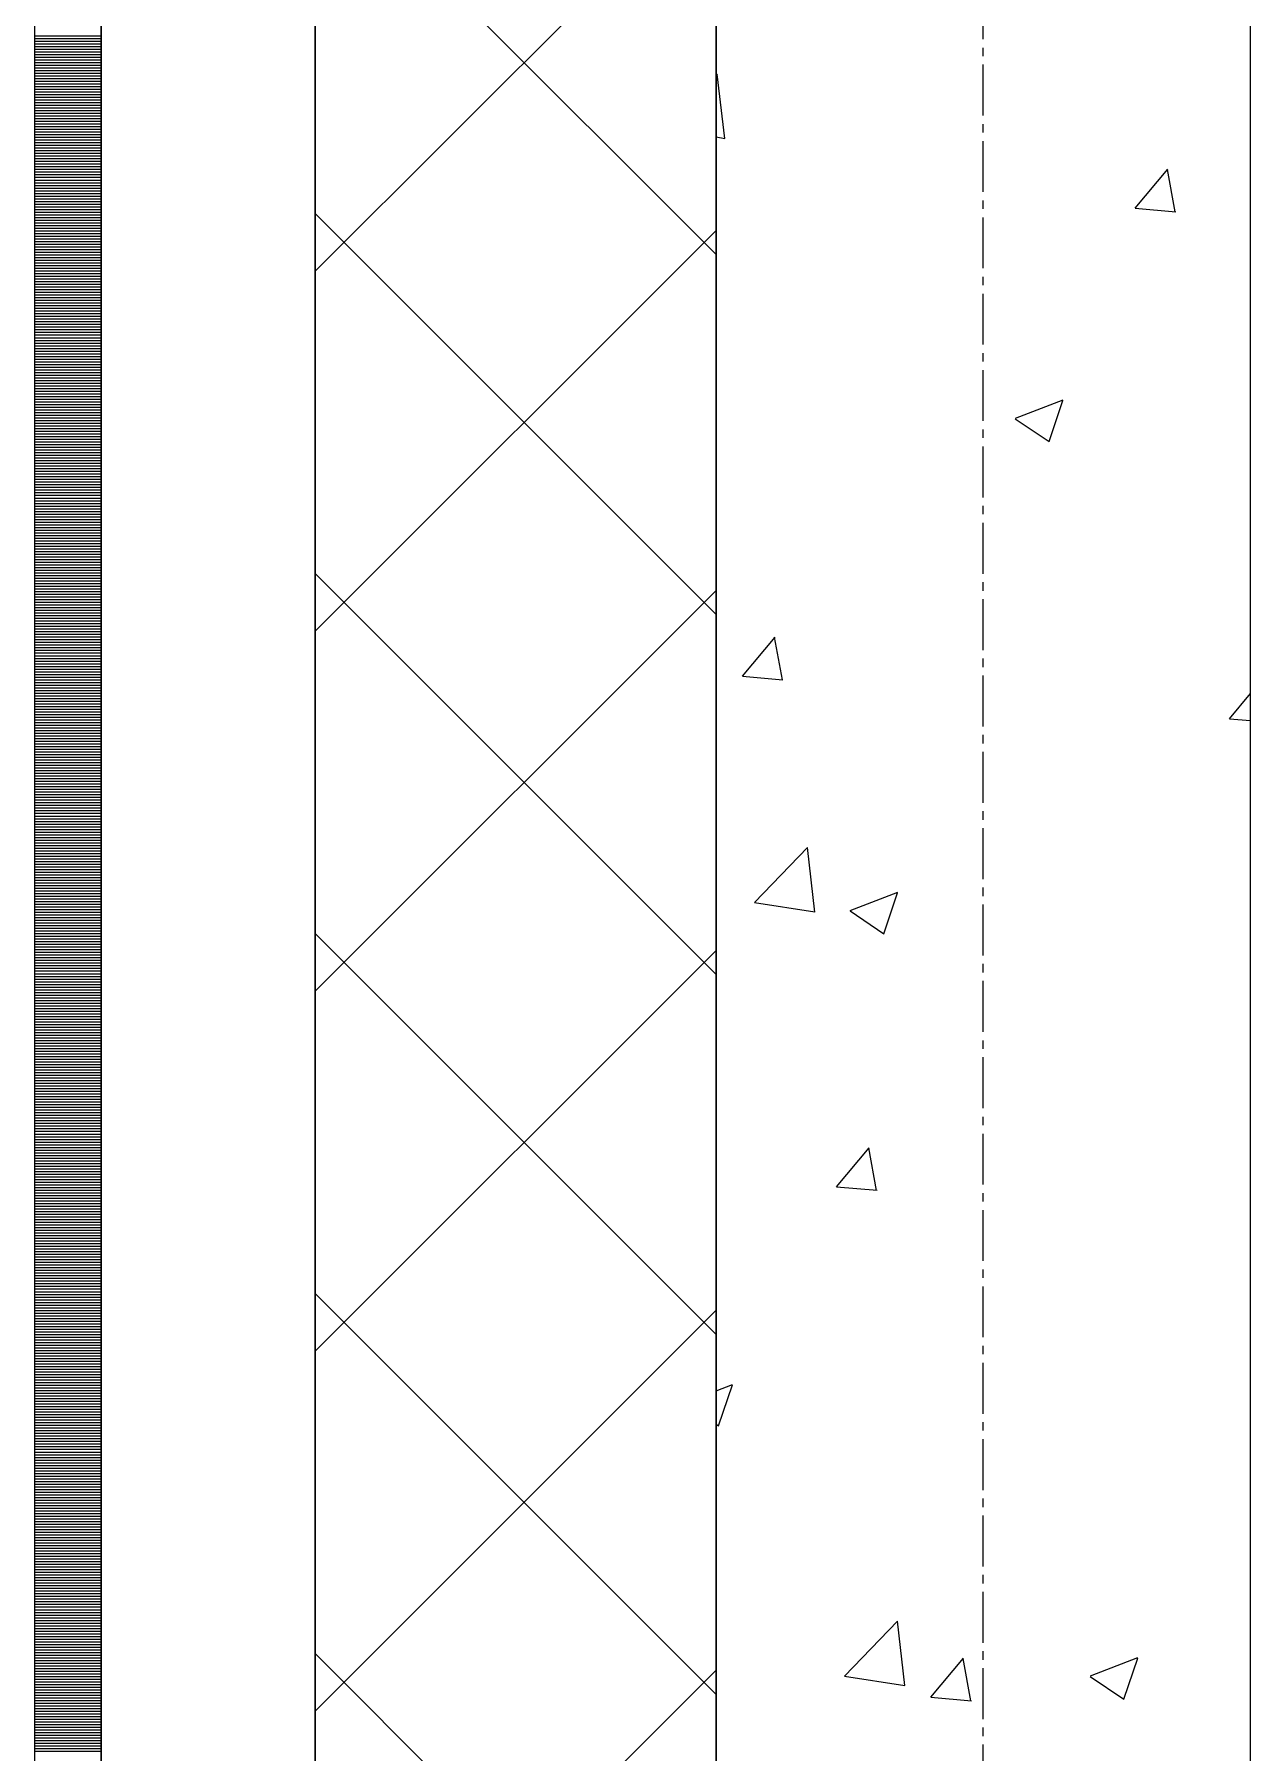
# Model space of a CAD drawing. Header units: millimetres. Extents: x -231292 to 573618, y -153144 to 564035.
# Drawn here: x 8548 to 9003, y 210288 to 210931 of the extents above; entities that cross this region are included whole.
import ezdxf

# ---------------------------------------------------------------- set-up
doc = ezdxf.new("R2010")
doc.units = ezdxf.units.MM
doc.linetypes.add('CENTER2', pattern=[28.575, 19.05, -3.175, 3.175, -3.175])
doc.layers.get('0').update_dxf_attribs({"color": 250})
for name, color, linetype, lineweight in [('АР_Стены ПЕНОблок', 250, 'Continuous', 20), ('АР_Тонкая', 250, 'Continuous', 5), ('АР_Утеплитель', 250, 'Continuous', 0), ('АР_Штриховка', 250, 'Continuous', 0), ('РД_Оси_100', 250, 'Continuous', 0)]:
    doc.layers.add(name, color=color, linetype=linetype, lineweight=lineweight)

# ---------------------------------------------------------------- blocks, each defined once
blk = doc.blocks.new('оси_рен')
at = {"layer": 'РД_Оси_100', "color": 251, "linetype": 'CENTER2', "true_color": 0x636466}
blk.add_line((1195652.916, 135558.25), (1195652.916, 223268.25), dxfattribs=at)

msp = doc.modelspace()

# ---------------------------------------------------------------- linework, layer by layer
at = {"layer": 'АР_Стены ПЕНОблок', "color": 18, "linetype": 'Continuous', "lineweight": 25, "true_color": 0x000000}
for p, q in [((8803.243, 263866.253), (8803.243, 187666.253)), ((9003.243, 187666.253), (9003.243, 263866.253))]:
    msp.add_line(p, q, dxfattribs=at)
at = {"layer": 'АР_Тонкая', "color": 18, "linetype": 'Continuous', "lineweight": 25, "true_color": 0x000000}
for p, q in [((8548.243, 263866.253), (8548.243, 187666.253)), ((8573.243, 263866.253), (8573.243, 187666.253)), ((8573.243, 187666.253), (8573.243, 263866.253)), ((8653.243, 187666.253), (8653.243, 263866.253))]:
    msp.add_line(p, q, dxfattribs=at)
at = {"layer": 'АР_Утеплитель', "color": 18, "linetype": 'Continuous', "lineweight": 25, "true_color": 0x000000}
for p, q in [((8653.243, 263866.253), (8653.243, 187666.253)), ((8803.243, 187666.253), (8803.243, 263866.253))]:
    msp.add_line(p, q, dxfattribs=at)
at = {"layer": 'АР_Штриховка', "color": 18, "linetype": 'Continuous', "lineweight": 25, "true_color": 0x000000}
for p, q in [((8803.243, 210848.125), (8653.243, 210998.125)), ((8653.243, 210841.838), (8803.243, 210991.838)), ((8548.243, 210930.002), (8573.243, 210930.002)), ((8548.243, 210929.002), (8573.243, 210929.002)), ((8548.243, 210928.002), (8573.243, 210928.002)), ((8548.243, 210927.002), (8573.243, 210927.002)), ((8548.243, 210926.002), (8573.243, 210926.002)), ((8548.243, 210925.002), (8573.243, 210925.002)), ((8548.243, 210924.002), (8573.243, 210924.002)), ((8548.243, 210923.002), (8573.243, 210923.002)), ((8548.243, 210922.002), (8573.243, 210922.002)), ((8548.243, 210921.002), (8573.243, 210921.002)), ((8548.243, 210920.002), (8573.243, 210920.002)), ((8548.243, 210919.002), (8573.243, 210919.002)), ((8548.243, 210918.002), (8573.243, 210918.002)), ((8548.243, 210917.002), (8573.243, 210917.002)), ((8548.243, 210916.002), (8573.243, 210916.002)), ((8548.243, 210915.002), (8573.243, 210915.002)), ((8548.243, 210914.002), (8573.243, 210914.002)), ((8548.243, 210913.002), (8573.243, 210913.002)), ((8548.243, 210912.002), (8573.243, 210912.002)), ((8548.243, 210911.002), (8573.243, 210911.002)), ((8803.243, 210915.117), (8803.77, 210915.667)), ((8806.544, 210891.541), (8803.738, 210915.663)), ((8548.243, 210910.002), (8573.243, 210910.002)), ((8548.243, 210909.002), (8573.243, 210909.002)), ((8548.243, 210908.002), (8573.243, 210908.002)), ((8548.243, 210907.002), (8573.243, 210907.002)), ((8548.243, 210906.002), (8573.243, 210906.002)), ((8548.243, 210905.002), (8573.243, 210905.002)), ((8548.243, 210904.002), (8573.243, 210904.002)), ((8548.243, 210903.002), (8573.243, 210903.002)), ((8548.243, 210902.002), (8573.243, 210902.002)), ((8548.243, 210901.002), (8573.243, 210901.002)), ((8548.243, 210900.002), (8573.243, 210900.002)), ((8548.243, 210899.002), (8573.243, 210899.002)), ((8548.243, 210898.002), (8573.243, 210898.002)), ((8548.243, 210897.002), (8573.243, 210897.002)), ((8548.243, 210896.002), (8573.243, 210896.002)), ((8548.243, 210895.002), (8573.243, 210895.002)), ((8548.243, 210894.002), (8573.243, 210894.002)), ((8548.243, 210893.002), (8573.243, 210893.002)), ((8548.243, 210892.002), (8573.243, 210892.002)), ((8803.243, 210892.108), (8806.552, 210891.595)), ((8548.243, 210891.002), (8573.243, 210891.002)), ((8548.243, 210890.002), (8573.243, 210890.002)), ((8548.243, 210889.002), (8573.243, 210889.002)), ((8548.243, 210888.002), (8573.243, 210888.002)), ((8548.243, 210887.002), (8573.243, 210887.002)), ((8548.243, 210886.002), (8573.243, 210886.002)), ((8548.243, 210885.002), (8573.243, 210885.002)), ((8548.243, 210884.002), (8573.243, 210884.002)), ((8548.243, 210883.002), (8573.243, 210883.002)), ((8548.243, 210882.002), (8573.243, 210882.002)), ((8548.243, 210881.002), (8573.243, 210881.002)), ((8548.243, 210880.002), (8573.243, 210880.002)), ((8548.243, 210879.002), (8573.243, 210879.002)), ((8960.052, 210865.442), (8972.297, 210880.035)), ((8975.036, 210864.067), (8972.099, 210879.988)), ((8548.243, 210878.002), (8573.243, 210878.002)), ((8548.243, 210877.002), (8573.243, 210877.002)), ((8548.243, 210876.002), (8573.243, 210876.002)), ((8548.243, 210875.002), (8573.243, 210875.002)), ((8548.243, 210874.002), (8573.243, 210874.002)), ((8548.243, 210873.002), (8573.243, 210873.002)), ((8548.243, 210872.002), (8573.243, 210872.002)), ((8548.243, 210871.002), (8573.243, 210871.002)), ((8548.243, 210870.002), (8573.243, 210870.002)), ((8548.243, 210869.002), (8573.243, 210869.002)), ((8548.243, 210868.002), (8573.243, 210868.002)), ((8548.243, 210867.002), (8573.243, 210867.002)), ((8548.243, 210866.002), (8573.243, 210866.002)), ((8960.051, 210865.432), (8975.233, 210864.104)), ((8548.243, 210865.002), (8573.243, 210865.002)), ((8548.243, 210864.002), (8573.243, 210864.002)), ((8548.243, 210863.002), (8573.243, 210863.002)), ((8548.243, 210862.002), (8573.243, 210862.002)), ((8548.243, 210861.002), (8573.243, 210861.002)), ((8548.243, 210860.002), (8573.243, 210860.002)), ((8548.243, 210859.002), (8573.243, 210859.002)), ((8803.243, 210713.421), (8653.243, 210863.421)), ((8548.243, 210858.002), (8573.243, 210858.002)), ((8548.243, 210857.002), (8573.243, 210857.002)), ((8548.243, 210856.002), (8573.243, 210856.002)), ((8548.243, 210855.002), (8573.243, 210855.002)), ((8548.243, 210854.002), (8573.243, 210854.002)), ((8548.243, 210853.002), (8573.243, 210853.002)), ((8653.243, 210707.135), (8803.243, 210857.135)), ((8548.243, 210852.002), (8573.243, 210852.002)), ((8548.243, 210851.002), (8573.243, 210851.002)), ((8548.243, 210850.002), (8573.243, 210850.002)), ((8548.243, 210849.002), (8573.243, 210849.002)), ((8548.243, 210848.002), (8573.243, 210848.002)), ((8548.243, 210847.002), (8573.243, 210847.002)), ((8548.243, 210846.002), (8573.243, 210846.002)), ((8548.243, 210845.002), (8573.243, 210845.002)), ((8548.243, 210844.002), (8573.243, 210844.002)), ((8548.243, 210843.002), (8573.243, 210843.002)), ((8548.243, 210842.002), (8573.243, 210842.002)), ((8548.243, 210841.002), (8573.243, 210841.002)), ((8548.243, 210840.002), (8573.243, 210840.002)), ((8548.243, 210839.002), (8573.243, 210839.002)), ((8548.243, 210838.002), (8573.243, 210838.002)), ((8548.243, 210837.002), (8573.243, 210837.002)), ((8548.243, 210836.002), (8573.243, 210836.002)), ((8548.243, 210835.002), (8573.243, 210835.002)), ((8548.243, 210834.002), (8573.243, 210834.002)), ((8548.243, 210833.002), (8573.243, 210833.002)), ((8548.243, 210832.002), (8573.243, 210832.002)), ((8548.243, 210831.002), (8573.243, 210831.002)), ((8548.243, 210830.002), (8573.243, 210830.002)), ((8548.243, 210829.002), (8573.243, 210829.002)), ((8548.243, 210828.002), (8573.243, 210828.002)), ((8548.243, 210827.002), (8573.243, 210827.002)), ((8548.243, 210826.002), (8573.243, 210826.002)), ((8548.243, 210825.002), (8573.243, 210825.002)), ((8548.243, 210824.002), (8573.243, 210824.002)), ((8548.243, 210823.002), (8573.243, 210823.002)), ((8548.243, 210822.002), (8573.243, 210822.002)), ((8548.243, 210821.002), (8573.243, 210821.002)), ((8548.243, 210820.002), (8573.243, 210820.002)), ((8548.243, 210819.002), (8573.243, 210819.002)), ((8548.243, 210818.002), (8573.243, 210818.002)), ((8548.243, 210817.002), (8573.243, 210817.002)), ((8548.243, 210816.002), (8573.243, 210816.002)), ((8548.243, 210815.002), (8573.243, 210815.002)), ((8548.243, 210814.002), (8573.243, 210814.002)), ((8548.243, 210813.002), (8573.243, 210813.002)), ((8548.243, 210812.002), (8573.243, 210812.002)), ((8548.243, 210811.002), (8573.243, 210811.002)), ((8548.243, 210810.002), (8573.243, 210810.002)), ((8548.243, 210809.002), (8573.243, 210809.002)), ((8548.243, 210808.002), (8573.243, 210808.002)), ((8548.243, 210807.002), (8573.243, 210807.002)), ((8548.243, 210806.002), (8573.243, 210806.002)), ((8548.243, 210805.002), (8573.243, 210805.002)), ((8548.243, 210804.002), (8573.243, 210804.002)), ((8548.243, 210803.002), (8573.243, 210803.002)), ((8548.243, 210802.002), (8573.243, 210802.002)), ((8548.243, 210801.002), (8573.243, 210801.002)), ((8548.243, 210800.002), (8573.243, 210800.002)), ((8548.243, 210799.002), (8573.243, 210799.002)), ((8548.243, 210798.002), (8573.243, 210798.002)), ((8548.243, 210797.002), (8573.243, 210797.002)), ((8548.243, 210796.002), (8573.243, 210796.002)), ((8548.243, 210795.002), (8573.243, 210795.002)), ((8548.243, 210794.002), (8573.243, 210794.002)), ((8548.243, 210793.002), (8573.243, 210793.002)), ((8548.243, 210792.002), (8573.243, 210792.002)), ((8548.243, 210791.002), (8573.243, 210791.002)), ((8548.243, 210790.002), (8573.243, 210790.002)), ((8548.243, 210789.002), (8573.243, 210789.002)), ((8915.273, 210786.864), (8933.058, 210793.691)), ((8927.828, 210778.148), (8932.978, 210793.498)), ((8548.243, 210788.002), (8573.243, 210788.002)), ((8548.243, 210787.002), (8573.243, 210787.002)), ((8548.243, 210786.002), (8573.243, 210786.002)), ((8548.243, 210785.002), (8573.243, 210785.002)), ((8548.243, 210784.002), (8573.243, 210784.002)), ((8548.243, 210783.002), (8573.243, 210783.002)), ((8548.243, 210782.002), (8573.243, 210782.002)), ((8915.186, 210786.672), (8927.821, 210778.15)), ((8548.243, 210781.002), (8573.243, 210781.002)), ((8548.243, 210780.002), (8573.243, 210780.002)), ((8548.243, 210779.002), (8573.243, 210779.002)), ((8548.243, 210778.002), (8573.243, 210778.002)), ((8548.243, 210777.002), (8573.243, 210777.002)), ((8548.243, 210776.002), (8573.243, 210776.002)), ((8548.243, 210775.002), (8573.243, 210775.002)), ((8548.243, 210774.002), (8573.243, 210774.002)), ((8548.243, 210773.002), (8573.243, 210773.002)), ((8548.243, 210772.002), (8573.243, 210772.002)), ((8548.243, 210771.002), (8573.243, 210771.002)), ((8548.243, 210770.002), (8573.243, 210770.002)), ((8548.243, 210769.002), (8573.243, 210769.002)), ((8548.243, 210768.002), (8573.243, 210768.002)), ((8548.243, 210767.002), (8573.243, 210767.002)), ((8548.243, 210766.002), (8573.243, 210766.002)), ((8548.243, 210765.002), (8573.243, 210765.002)), ((8548.243, 210764.002), (8573.243, 210764.002)), ((8548.243, 210763.002), (8573.243, 210763.002)), ((8548.243, 210762.002), (8573.243, 210762.002)), ((8548.243, 210761.002), (8573.243, 210761.002)), ((8548.243, 210760.002), (8573.243, 210760.002)), ((8548.243, 210759.002), (8573.243, 210759.002)), ((8548.243, 210758.002), (8573.243, 210758.002)), ((8548.243, 210757.002), (8573.243, 210757.002)), ((8548.243, 210756.002), (8573.243, 210756.002)), ((8548.243, 210755.002), (8573.243, 210755.002)), ((8548.243, 210754.002), (8573.243, 210754.002)), ((8548.243, 210753.002), (8573.243, 210753.002)), ((8548.243, 210752.002), (8573.243, 210752.002)), ((8548.243, 210751.002), (8573.243, 210751.002)), ((8548.243, 210750.002), (8573.243, 210750.002)), ((8548.243, 210749.002), (8573.243, 210749.002)), ((8548.243, 210748.002), (8573.243, 210748.002)), ((8548.243, 210747.002), (8573.243, 210747.002)), ((8548.243, 210746.002), (8573.243, 210746.002)), ((8548.243, 210745.002), (8573.243, 210745.002)), ((8548.243, 210744.002), (8573.243, 210744.002)), ((8548.243, 210743.002), (8573.243, 210743.002)), ((8548.243, 210742.002), (8573.243, 210742.002)), ((8548.243, 210741.002), (8573.243, 210741.002)), ((8548.243, 210740.002), (8573.243, 210740.002)), ((8548.243, 210739.002), (8573.243, 210739.002)), ((8548.243, 210738.002), (8573.243, 210738.002)), ((8548.243, 210737.002), (8573.243, 210737.002)), ((8548.243, 210736.002), (8573.243, 210736.002)), ((8548.243, 210735.002), (8573.243, 210735.002)), ((8548.243, 210734.002), (8573.243, 210734.002)), ((8548.243, 210733.002), (8573.243, 210733.002)), ((8548.243, 210732.002), (8573.243, 210732.002)), ((8548.243, 210731.002), (8573.243, 210731.002)), ((8548.243, 210730.002), (8573.243, 210730.002)), ((8548.243, 210729.002), (8573.243, 210729.002)), ((8548.243, 210728.002), (8573.243, 210728.002)), ((8548.243, 210727.002), (8573.243, 210727.002)), ((8548.243, 210726.002), (8573.243, 210726.002)), ((8548.243, 210725.002), (8573.243, 210725.002)), ((8548.243, 210724.002), (8573.243, 210724.002)), ((8803.243, 210578.718), (8653.243, 210728.718)), ((8548.243, 210723.002), (8573.243, 210723.002)), ((8548.243, 210722.002), (8573.243, 210722.002)), ((8548.243, 210721.002), (8573.243, 210721.002)), ((8548.243, 210720.002), (8573.243, 210720.002)), ((8548.243, 210719.002), (8573.243, 210719.002)), ((8548.243, 210718.002), (8573.243, 210718.002)), ((8653.243, 210572.431), (8803.243, 210722.431)), ((8548.243, 210717.002), (8573.243, 210717.002)), ((8548.243, 210716.002), (8573.243, 210716.002)), ((8548.243, 210715.002), (8573.243, 210715.002)), ((8548.243, 210714.002), (8573.243, 210714.002)), ((8548.243, 210713.002), (8573.243, 210713.002)), ((8548.243, 210712.002), (8573.243, 210712.002)), ((8548.243, 210711.002), (8573.243, 210711.002)), ((8548.243, 210710.002), (8573.243, 210710.002)), ((8548.243, 210709.002), (8573.243, 210709.002)), ((8548.243, 210708.002), (8573.243, 210708.002)), ((8548.243, 210707.002), (8573.243, 210707.002)), ((8548.243, 210706.002), (8573.243, 210706.002)), ((8548.243, 210705.002), (8573.243, 210705.002)), ((8813.111, 210690.324), (8825.356, 210704.917)), ((8828.094, 210688.949), (8825.158, 210704.871)), ((8548.243, 210704.002), (8573.243, 210704.002)), ((8548.243, 210703.002), (8573.243, 210703.002)), ((8548.243, 210702.002), (8573.243, 210702.002)), ((8548.243, 210701.002), (8573.243, 210701.002)), ((8548.243, 210700.002), (8573.243, 210700.002)), ((8548.243, 210699.002), (8573.243, 210699.002)), ((8548.243, 210698.002), (8573.243, 210698.002)), ((8548.243, 210697.002), (8573.243, 210697.002)), ((8548.243, 210696.002), (8573.243, 210696.002)), ((8548.243, 210695.002), (8573.243, 210695.002)), ((8548.243, 210694.002), (8573.243, 210694.002)), ((8548.243, 210693.002), (8573.243, 210693.002)), ((8548.243, 210692.002), (8573.243, 210692.002)), ((8548.243, 210691.002), (8573.243, 210691.002)), ((8548.243, 210690.002), (8573.243, 210690.002)), ((8548.243, 210689.002), (8573.243, 210689.002)), ((8548.243, 210688.002), (8573.243, 210688.002)), ((8548.243, 210687.002), (8573.243, 210687.002)), ((8548.243, 210686.002), (8573.243, 210686.002)), ((8813.11, 210690.314), (8828.292, 210688.986)), ((8548.243, 210685.002), (8573.243, 210685.002)), ((8548.243, 210684.002), (8573.243, 210684.002)), ((8548.243, 210683.002), (8573.243, 210683.002)), ((8548.243, 210682.002), (8573.243, 210682.002)), ((8548.243, 210681.002), (8573.243, 210681.002)), ((8548.243, 210680.002), (8573.243, 210680.002)), ((8548.243, 210679.002), (8573.243, 210679.002)), ((8995.296, 210674.385), (9003.243, 210683.856)), ((8548.243, 210678.002), (8573.243, 210678.002)), ((8548.243, 210677.002), (8573.243, 210677.002)), ((8548.243, 210676.002), (8573.243, 210676.002)), ((8548.243, 210675.002), (8573.243, 210675.002)), ((8548.243, 210674.002), (8573.243, 210674.002)), ((8548.243, 210673.002), (8573.243, 210673.002)), ((8995.295, 210674.375), (9003.243, 210673.68)), ((8548.243, 210672.002), (8573.243, 210672.002)), ((8548.243, 210671.002), (8573.243, 210671.002)), ((8548.243, 210670.002), (8573.243, 210670.002)), ((8548.243, 210669.002), (8573.243, 210669.002)), ((8548.243, 210668.002), (8573.243, 210668.002)), ((8548.243, 210667.002), (8573.243, 210667.002)), ((8548.243, 210666.002), (8573.243, 210666.002)), ((8548.243, 210665.002), (8573.243, 210665.002)), ((8548.243, 210664.002), (8573.243, 210664.002)), ((8548.243, 210663.002), (8573.243, 210663.002)), ((8548.243, 210662.002), (8573.243, 210662.002)), ((8548.243, 210661.002), (8573.243, 210661.002)), ((8548.243, 210660.002), (8573.243, 210660.002)), ((8548.243, 210659.002), (8573.243, 210659.002)), ((8548.243, 210658.002), (8573.243, 210658.002)), ((8548.243, 210657.002), (8573.243, 210657.002)), ((8548.243, 210656.002), (8573.243, 210656.002)), ((8548.243, 210655.002), (8573.243, 210655.002)), ((8548.243, 210654.002), (8573.243, 210654.002)), ((8548.243, 210653.002), (8573.243, 210653.002)), ((8548.243, 210652.002), (8573.243, 210652.002)), ((8548.243, 210651.002), (8573.243, 210651.002)), ((8548.243, 210650.002), (8573.243, 210650.002)), ((8548.243, 210649.002), (8573.243, 210649.002)), ((8548.243, 210648.002), (8573.243, 210648.002)), ((8548.243, 210647.002), (8573.243, 210647.002)), ((8548.243, 210646.002), (8573.243, 210646.002)), ((8548.243, 210645.002), (8573.243, 210645.002)), ((8548.243, 210644.002), (8573.243, 210644.002)), ((8548.243, 210643.002), (8573.243, 210643.002)), ((8548.243, 210642.002), (8573.243, 210642.002)), ((8548.243, 210641.002), (8573.243, 210641.002)), ((8548.243, 210640.002), (8573.243, 210640.002)), ((8548.243, 210639.002), (8573.243, 210639.002)), ((8548.243, 210638.002), (8573.243, 210638.002)), ((8548.243, 210637.002), (8573.243, 210637.002)), ((8548.243, 210636.002), (8573.243, 210636.002)), ((8548.243, 210635.002), (8573.243, 210635.002)), ((8548.243, 210634.002), (8573.243, 210634.002)), ((8548.243, 210633.002), (8573.243, 210633.002)), ((8548.243, 210632.002), (8573.243, 210632.002)), ((8548.243, 210631.002), (8573.243, 210631.002)), ((8548.243, 210630.002), (8573.243, 210630.002)), ((8548.243, 210629.002), (8573.243, 210629.002)), ((8548.243, 210628.002), (8573.243, 210628.002)), ((8548.243, 210627.002), (8573.243, 210627.002)), ((8548.243, 210626.002), (8573.243, 210626.002)), ((8548.243, 210625.002), (8573.243, 210625.002)), ((8548.243, 210624.002), (8573.243, 210624.002)), ((8548.243, 210623.002), (8573.243, 210623.002)), ((8548.243, 210622.002), (8573.243, 210622.002)), ((8817.661, 210605.579), (8837.445, 210626.198)), ((8840.219, 210602.072), (8837.412, 210626.194)), ((8548.243, 210621.002), (8573.243, 210621.002)), ((8548.243, 210620.002), (8573.243, 210620.002)), ((8548.243, 210619.002), (8573.243, 210619.002)), ((8548.243, 210618.002), (8573.243, 210618.002)), ((8548.243, 210617.002), (8573.243, 210617.002)), ((8548.243, 210616.002), (8573.243, 210616.002)), ((8548.243, 210615.002), (8573.243, 210615.002)), ((8548.243, 210614.002), (8573.243, 210614.002)), ((8548.243, 210613.002), (8573.243, 210613.002)), ((8548.243, 210612.002), (8573.243, 210612.002)), ((8548.243, 210611.002), (8573.243, 210611.002)), ((8548.243, 210610.002), (8573.243, 210610.002)), ((8548.243, 210609.002), (8573.243, 210609.002)), ((8853.471, 210602.676), (8871.256, 210609.503)), ((8866.026, 210593.961), (8871.176, 210609.31)), ((8548.243, 210608.002), (8573.243, 210608.002)), ((8548.243, 210607.002), (8573.243, 210607.002)), ((8548.243, 210606.002), (8573.243, 210606.002)), ((8548.243, 210605.002), (8573.243, 210605.002)), ((8548.243, 210604.002), (8573.243, 210604.002)), ((8548.243, 210603.002), (8573.243, 210603.002)), ((8548.243, 210602.002), (8573.243, 210602.002)), ((8817.637, 210605.63), (8840.227, 210602.127)), ((8853.384, 210602.484), (8866.019, 210593.962)), ((8548.243, 210601.002), (8573.243, 210601.002)), ((8548.243, 210600.002), (8573.243, 210600.002)), ((8548.243, 210599.002), (8573.243, 210599.002)), ((8548.243, 210598.002), (8573.243, 210598.002)), ((8548.243, 210597.002), (8573.243, 210597.002)), ((8548.243, 210596.002), (8573.243, 210596.002)), ((8548.243, 210595.002), (8573.243, 210595.002)), ((8548.243, 210594.002), (8573.243, 210594.002)), ((8548.243, 210593.002), (8573.243, 210593.002)), ((8548.243, 210592.002), (8573.243, 210592.002)), ((8548.243, 210591.002), (8573.243, 210591.002)), ((8548.243, 210590.002), (8573.243, 210590.002)), ((8548.243, 210589.002), (8573.243, 210589.002)), ((8803.243, 210444.014), (8653.243, 210594.014)), ((8548.243, 210588.002), (8573.243, 210588.002)), ((8548.243, 210587.002), (8573.243, 210587.002)), ((8548.243, 210586.002), (8573.243, 210586.002)), ((8548.243, 210585.002), (8573.243, 210585.002)), ((8548.243, 210584.002), (8573.243, 210584.002)), ((8548.243, 210583.002), (8573.243, 210583.002)), ((8653.243, 210437.727), (8803.243, 210587.727)), ((8548.243, 210582.002), (8573.243, 210582.002)), ((8548.243, 210581.002), (8573.243, 210581.002)), ((8548.243, 210580.002), (8573.243, 210580.002)), ((8548.243, 210579.002), (8573.243, 210579.002)), ((8548.243, 210578.002), (8573.243, 210578.002)), ((8548.243, 210577.002), (8573.243, 210577.002)), ((8548.243, 210576.002), (8573.243, 210576.002)), ((8548.243, 210575.002), (8573.243, 210575.002)), ((8548.243, 210574.002), (8573.243, 210574.002)), ((8548.243, 210573.002), (8573.243, 210573.002)), ((8548.243, 210572.002), (8573.243, 210572.002)), ((8548.243, 210571.002), (8573.243, 210571.002)), ((8548.243, 210570.002), (8573.243, 210570.002)), ((8548.243, 210569.002), (8573.243, 210569.002)), ((8548.243, 210568.002), (8573.243, 210568.002)), ((8548.243, 210567.002), (8573.243, 210567.002)), ((8548.243, 210566.002), (8573.243, 210566.002)), ((8548.243, 210565.002), (8573.243, 210565.002)), ((8548.243, 210564.002), (8573.243, 210564.002)), ((8548.243, 210563.002), (8573.243, 210563.002)), ((8548.243, 210562.002), (8573.243, 210562.002)), ((8548.243, 210561.002), (8573.243, 210561.002)), ((8548.243, 210560.002), (8573.243, 210560.002)), ((8548.243, 210559.002), (8573.243, 210559.002)), ((8548.243, 210558.002), (8573.243, 210558.002)), ((8548.243, 210557.002), (8573.243, 210557.002)), ((8548.243, 210556.002), (8573.243, 210556.002)), ((8548.243, 210555.002), (8573.243, 210555.002)), ((8548.243, 210554.002), (8573.243, 210554.002)), ((8548.243, 210553.002), (8573.243, 210553.002)), ((8548.243, 210552.002), (8573.243, 210552.002)), ((8548.243, 210551.002), (8573.243, 210551.002)), ((8548.243, 210550.002), (8573.243, 210550.002)), ((8548.243, 210549.002), (8573.243, 210549.002)), ((8548.243, 210548.002), (8573.243, 210548.002)), ((8548.243, 210547.002), (8573.243, 210547.002)), ((8548.243, 210546.002), (8573.243, 210546.002)), ((8548.243, 210545.002), (8573.243, 210545.002)), ((8548.243, 210544.002), (8573.243, 210544.002)), ((8548.243, 210543.002), (8573.243, 210543.002)), ((8548.243, 210542.002), (8573.243, 210542.002)), ((8548.243, 210541.002), (8573.243, 210541.002)), ((8548.243, 210540.002), (8573.243, 210540.002)), ((8548.243, 210539.002), (8573.243, 210539.002)), ((8548.243, 210538.002), (8573.243, 210538.002)), ((8548.243, 210537.002), (8573.243, 210537.002)), ((8548.243, 210536.002), (8573.243, 210536.002)), ((8548.243, 210535.002), (8573.243, 210535.002)), ((8548.243, 210534.002), (8573.243, 210534.002)), ((8548.243, 210533.002), (8573.243, 210533.002)), ((8548.243, 210532.002), (8573.243, 210532.002)), ((8548.243, 210531.002), (8573.243, 210531.002)), ((8548.243, 210530.002), (8573.243, 210530.002)), ((8548.243, 210529.002), (8573.243, 210529.002)), ((8548.243, 210528.002), (8573.243, 210528.002)), ((8548.243, 210527.002), (8573.243, 210527.002)), ((8548.243, 210526.002), (8573.243, 210526.002)), ((8548.243, 210525.002), (8573.243, 210525.002)), ((8548.243, 210524.002), (8573.243, 210524.002)), ((8548.243, 210523.002), (8573.243, 210523.002)), ((8548.243, 210522.002), (8573.243, 210522.002)), ((8548.243, 210521.002), (8573.243, 210521.002)), ((8548.243, 210520.002), (8573.243, 210520.002)), ((8548.243, 210519.002), (8573.243, 210519.002)), ((8548.243, 210518.002), (8573.243, 210518.002)), ((8548.243, 210517.002), (8573.243, 210517.002)), ((8548.243, 210516.002), (8573.243, 210516.002)), ((8548.243, 210515.002), (8573.243, 210515.002)), ((8548.243, 210514.002), (8573.243, 210514.002)), ((8548.243, 210513.002), (8573.243, 210513.002)), ((8548.243, 210512.002), (8573.243, 210512.002)), ((8848.354, 210499.267), (8860.599, 210513.86)), ((8863.337, 210497.892), (8860.4, 210513.814)), ((8548.243, 210511.002), (8573.243, 210511.002)), ((8548.243, 210510.002), (8573.243, 210510.002)), ((8548.243, 210509.002), (8573.243, 210509.002)), ((8548.243, 210508.002), (8573.243, 210508.002)), ((8548.243, 210507.002), (8573.243, 210507.002)), ((8548.243, 210506.002), (8573.243, 210506.002)), ((8548.243, 210505.002), (8573.243, 210505.002)), ((8548.243, 210504.002), (8573.243, 210504.002)), ((8548.243, 210503.002), (8573.243, 210503.002)), ((8548.243, 210502.002), (8573.243, 210502.002)), ((8548.243, 210501.002), (8573.243, 210501.002)), ((8548.243, 210500.002), (8573.243, 210500.002)), ((8548.243, 210499.002), (8573.243, 210499.002)), ((8848.354, 210499.257), (8863.536, 210497.929)), ((8548.243, 210498.002), (8573.243, 210498.002)), ((8548.243, 210497.002), (8573.243, 210497.002)), ((8548.243, 210496.002), (8573.243, 210496.002)), ((8548.243, 210495.002), (8573.243, 210495.002)), ((8548.243, 210494.002), (8573.243, 210494.002)), ((8548.243, 210493.002), (8573.243, 210493.002)), ((8548.243, 210492.002), (8573.243, 210492.002)), ((8548.243, 210491.002), (8573.243, 210491.002)), ((8548.243, 210490.002), (8573.243, 210490.002)), ((8548.243, 210489.002), (8573.243, 210489.002)), ((8548.243, 210488.002), (8573.243, 210488.002)), ((8548.243, 210487.002), (8573.243, 210487.002)), ((8548.243, 210486.002), (8573.243, 210486.002)), ((8548.243, 210485.002), (8573.243, 210485.002)), ((8548.243, 210484.002), (8573.243, 210484.002)), ((8548.243, 210483.002), (8573.243, 210483.002)), ((8548.243, 210482.002), (8573.243, 210482.002)), ((8548.243, 210481.002), (8573.243, 210481.002)), ((8548.243, 210480.002), (8573.243, 210480.002)), ((8548.243, 210479.002), (8573.243, 210479.002)), ((8548.243, 210478.002), (8573.243, 210478.002)), ((8548.243, 210477.002), (8573.243, 210477.002)), ((8548.243, 210476.002), (8573.243, 210476.002)), ((8548.243, 210475.002), (8573.243, 210475.002)), ((8548.243, 210474.002), (8573.243, 210474.002)), ((8548.243, 210473.002), (8573.243, 210473.002)), ((8548.243, 210472.002), (8573.243, 210472.002)), ((8548.243, 210471.002), (8573.243, 210471.002)), ((8548.243, 210470.002), (8573.243, 210470.002)), ((8548.243, 210469.002), (8573.243, 210469.002)), ((8548.243, 210468.002), (8573.243, 210468.002)), ((8548.243, 210467.002), (8573.243, 210467.002)), ((8548.243, 210466.002), (8573.243, 210466.002)), ((8548.243, 210465.002), (8573.243, 210465.002)), ((8548.243, 210464.002), (8573.243, 210464.002)), ((8548.243, 210463.002), (8573.243, 210463.002)), ((8548.243, 210462.002), (8573.243, 210462.002)), ((8548.243, 210461.002), (8573.243, 210461.002)), ((8548.243, 210460.002), (8573.243, 210460.002)), ((8548.243, 210459.002), (8573.243, 210459.002)), ((8548.243, 210458.002), (8573.243, 210458.002)), ((8548.243, 210457.002), (8573.243, 210457.002)), ((8548.243, 210456.002), (8573.243, 210456.002)), ((8548.243, 210455.002), (8573.243, 210455.002)), ((8548.243, 210454.002), (8573.243, 210454.002)), ((8803.243, 210309.31), (8653.243, 210459.31)), ((8548.243, 210453.002), (8573.243, 210453.002)), ((8548.243, 210452.002), (8573.243, 210452.002)), ((8548.243, 210451.002), (8573.243, 210451.002)), ((8548.243, 210450.002), (8573.243, 210450.002)), ((8548.243, 210449.002), (8573.243, 210449.002)), ((8548.243, 210448.002), (8573.243, 210448.002)), ((8653.243, 210303.023), (8803.243, 210453.023)), ((8548.243, 210447.002), (8573.243, 210447.002)), ((8548.243, 210446.002), (8573.243, 210446.002)), ((8548.243, 210445.002), (8573.243, 210445.002)), ((8548.243, 210444.002), (8573.243, 210444.002)), ((8548.243, 210443.002), (8573.243, 210443.002)), ((8548.243, 210442.002), (8573.243, 210442.002)), ((8548.243, 210441.002), (8573.243, 210441.002)), ((8548.243, 210440.002), (8573.243, 210440.002)), ((8548.243, 210439.002), (8573.243, 210439.002)), ((8548.243, 210438.002), (8573.243, 210438.002)), ((8548.243, 210437.002), (8573.243, 210437.002)), ((8548.243, 210436.002), (8573.243, 210436.002)), ((8548.243, 210435.002), (8573.243, 210435.002)), ((8548.243, 210434.002), (8573.243, 210434.002)), ((8548.243, 210433.002), (8573.243, 210433.002)), ((8548.243, 210432.002), (8573.243, 210432.002)), ((8548.243, 210431.002), (8573.243, 210431.002)), ((8548.243, 210430.002), (8573.243, 210430.002)), ((8548.243, 210429.002), (8573.243, 210429.002)), ((8548.243, 210428.002), (8573.243, 210428.002)), ((8548.243, 210427.002), (8573.243, 210427.002)), ((8548.243, 210426.002), (8573.243, 210426.002)), ((8548.243, 210425.002), (8573.243, 210425.002)), ((8548.243, 210424.002), (8573.243, 210424.002)), ((8548.243, 210423.002), (8573.243, 210423.002)), ((8548.243, 210422.002), (8573.243, 210422.002)), ((8803.243, 210422.931), (8809.454, 210425.315)), ((8804.224, 210409.773), (8809.374, 210425.122)), ((8548.243, 210421.002), (8573.243, 210421.002)), ((8548.243, 210420.002), (8573.243, 210420.002)), ((8548.243, 210419.002), (8573.243, 210419.002)), ((8548.243, 210418.002), (8573.243, 210418.002)), ((8548.243, 210417.002), (8573.243, 210417.002)), ((8548.243, 210416.002), (8573.243, 210416.002)), ((8548.243, 210415.002), (8573.243, 210415.002)), ((8548.243, 210414.002), (8573.243, 210414.002)), ((8548.243, 210413.002), (8573.243, 210413.002)), ((8548.243, 210412.002), (8573.243, 210412.002)), ((8548.243, 210411.002), (8573.243, 210411.002)), ((8548.243, 210410.002), (8573.243, 210410.002)), ((8548.243, 210409.002), (8573.243, 210409.002)), ((8803.243, 210410.431), (8804.217, 210409.774)), ((8548.243, 210408.002), (8573.243, 210408.002)), ((8548.243, 210407.002), (8573.243, 210407.002)), ((8548.243, 210406.002), (8573.243, 210406.002)), ((8548.243, 210405.002), (8573.243, 210405.002)), ((8548.243, 210404.002), (8573.243, 210404.002)), ((8548.243, 210403.002), (8573.243, 210403.002)), ((8548.243, 210402.002), (8573.243, 210402.002)), ((8548.243, 210401.002), (8573.243, 210401.002)), ((8548.243, 210400.002), (8573.243, 210400.002)), ((8548.243, 210399.002), (8573.243, 210399.002)), ((8548.243, 210398.002), (8573.243, 210398.002)), ((8548.243, 210397.002), (8573.243, 210397.002)), ((8548.243, 210396.002), (8573.243, 210396.002)), ((8548.243, 210395.002), (8573.243, 210395.002)), ((8548.243, 210394.002), (8573.243, 210394.002)), ((8548.243, 210393.002), (8573.243, 210393.002)), ((8548.243, 210392.002), (8573.243, 210392.002)), ((8548.243, 210391.002), (8573.243, 210391.002)), ((8548.243, 210390.002), (8573.243, 210390.002)), ((8548.243, 210389.002), (8573.243, 210389.002)), ((8548.243, 210388.002), (8573.243, 210388.002)), ((8548.243, 210387.002), (8573.243, 210387.002)), ((8548.243, 210386.002), (8573.243, 210386.002)), ((8548.243, 210385.002), (8573.243, 210385.002)), ((8548.243, 210384.002), (8573.243, 210384.002)), ((8548.243, 210383.002), (8573.243, 210383.002)), ((8548.243, 210382.002), (8573.243, 210382.002)), ((8548.243, 210381.002), (8573.243, 210381.002)), ((8548.243, 210380.002), (8573.243, 210380.002)), ((8548.243, 210379.002), (8573.243, 210379.002)), ((8548.243, 210378.002), (8573.243, 210378.002)), ((8548.243, 210377.002), (8573.243, 210377.002)), ((8548.243, 210376.002), (8573.243, 210376.002)), ((8548.243, 210375.002), (8573.243, 210375.002)), ((8548.243, 210374.002), (8573.243, 210374.002)), ((8548.243, 210373.002), (8573.243, 210373.002)), ((8548.243, 210372.002), (8573.243, 210372.002)), ((8548.243, 210371.002), (8573.243, 210371.002)), ((8548.243, 210370.002), (8573.243, 210370.002)), ((8548.243, 210369.002), (8573.243, 210369.002)), ((8548.243, 210368.002), (8573.243, 210368.002)), ((8548.243, 210367.002), (8573.243, 210367.002)), ((8548.243, 210366.002), (8573.243, 210366.002)), ((8548.243, 210365.002), (8573.243, 210365.002)), ((8548.243, 210364.002), (8573.243, 210364.002)), ((8548.243, 210363.002), (8573.243, 210363.002)), ((8548.243, 210362.002), (8573.243, 210362.002)), ((8548.243, 210361.002), (8573.243, 210361.002)), ((8548.243, 210360.002), (8573.243, 210360.002)), ((8548.243, 210359.002), (8573.243, 210359.002)), ((8548.243, 210358.002), (8573.243, 210358.002)), ((8548.243, 210357.002), (8573.243, 210357.002)), ((8548.243, 210356.002), (8573.243, 210356.002)), ((8548.243, 210355.002), (8573.243, 210355.002)), ((8548.243, 210354.002), (8573.243, 210354.002)), ((8548.243, 210353.002), (8573.243, 210353.002)), ((8548.243, 210352.002), (8573.243, 210352.002)), ((8548.243, 210351.002), (8573.243, 210351.002)), ((8548.243, 210350.002), (8573.243, 210350.002)), ((8548.243, 210349.002), (8573.243, 210349.002)), ((8548.243, 210348.002), (8573.243, 210348.002)), ((8548.243, 210347.002), (8573.243, 210347.002)), ((8548.243, 210346.002), (8573.243, 210346.002)), ((8548.243, 210345.002), (8573.243, 210345.002)), ((8548.243, 210344.002), (8573.243, 210344.002)), ((8548.243, 210343.002), (8573.243, 210343.002)), ((8548.243, 210342.002), (8573.243, 210342.002)), ((8548.243, 210341.002), (8573.243, 210341.002)), ((8548.243, 210340.002), (8573.243, 210340.002)), ((8548.243, 210339.002), (8573.243, 210339.002)), ((8548.243, 210338.002), (8573.243, 210338.002)), ((8548.243, 210337.002), (8573.243, 210337.002)), ((8548.243, 210336.002), (8573.243, 210336.002)), ((8548.243, 210335.002), (8573.243, 210335.002)), ((8548.243, 210334.002), (8573.243, 210334.002)), ((8548.243, 210333.002), (8573.243, 210333.002)), ((8548.243, 210332.002), (8573.243, 210332.002)), ((8851.336, 210316.111), (8871.12, 210336.73)), ((8873.893, 210312.604), (8871.087, 210336.726)), ((8548.243, 210331.002), (8573.243, 210331.002)), ((8548.243, 210330.002), (8573.243, 210330.002)), ((8548.243, 210329.002), (8573.243, 210329.002)), ((8548.243, 210328.002), (8573.243, 210328.002)), ((8548.243, 210327.002), (8573.243, 210327.002)), ((8548.243, 210326.002), (8573.243, 210326.002)), ((8548.243, 210325.002), (8573.243, 210325.002)), ((8548.243, 210324.002), (8573.243, 210324.002)), ((8548.243, 210323.002), (8573.243, 210323.002)), ((8548.243, 210322.002), (8573.243, 210322.002)), ((8548.243, 210321.002), (8573.243, 210321.002)), ((8548.243, 210320.002), (8573.243, 210320.002)), ((8548.243, 210319.002), (8573.243, 210319.002)), ((8803.243, 210174.606), (8653.243, 210324.606)), ((8883.598, 210308.21), (8895.843, 210322.804)), ((8898.58, 210306.835), (8895.643, 210322.757)), ((8943.283, 210316.223), (8961.068, 210323.05)), ((8955.838, 210307.507), (8960.988, 210322.856)), ((8548.243, 210318.002), (8573.243, 210318.002)), ((8548.243, 210317.002), (8573.243, 210317.002)), ((8548.243, 210316.002), (8573.243, 210316.002)), ((8548.243, 210315.002), (8573.243, 210315.002)), ((8548.243, 210314.002), (8573.243, 210314.002)), ((8548.243, 210313.002), (8573.243, 210313.002)), ((8653.243, 210168.319), (8803.243, 210318.319)), ((8851.312, 210316.162), (8873.902, 210312.658)), ((8943.196, 210316.031), (8955.831, 210307.509)), ((8548.243, 210312.002), (8573.243, 210312.002)), ((8548.243, 210311.002), (8573.243, 210311.002)), ((8548.243, 210310.002), (8573.243, 210310.002)), ((8548.243, 210309.002), (8573.243, 210309.002)), ((8548.243, 210308.002), (8573.243, 210308.002)), ((8548.243, 210307.002), (8573.243, 210307.002)), ((8883.597, 210308.201), (8898.779, 210306.872)), ((8548.243, 210306.002), (8573.243, 210306.002)), ((8548.243, 210305.002), (8573.243, 210305.002)), ((8548.243, 210304.002), (8573.243, 210304.002)), ((8548.243, 210303.002), (8573.243, 210303.002)), ((8548.243, 210302.002), (8573.243, 210302.002)), ((8548.243, 210301.002), (8573.243, 210301.002)), ((8548.243, 210300.002), (8573.243, 210300.002)), ((8548.243, 210299.002), (8573.243, 210299.002)), ((8548.243, 210298.002), (8573.243, 210298.002)), ((8548.243, 210297.002), (8573.243, 210297.002)), ((8548.243, 210296.002), (8573.243, 210296.002)), ((8548.243, 210295.002), (8573.243, 210295.002)), ((8548.243, 210294.002), (8573.243, 210294.002)), ((8548.243, 210293.002), (8573.243, 210293.002)), ((8548.243, 210292.002), (8573.243, 210292.002)), ((8548.243, 210291.002), (8573.243, 210291.002)), ((8548.243, 210290.002), (8573.243, 210290.002)), ((8548.243, 210289.002), (8573.243, 210289.002)), ((8548.243, 210288.002), (8573.243, 210288.002))]:
    msp.add_line(p, q, dxfattribs=at)

# ---------------------------------------------------------------- block references
at = {"rotation": 359.999868838025}
msp.add_blockref('оси_рен', (-1186750.035, 50655.808), dxfattribs=at)

doc.saveas('drawing.dxf')
